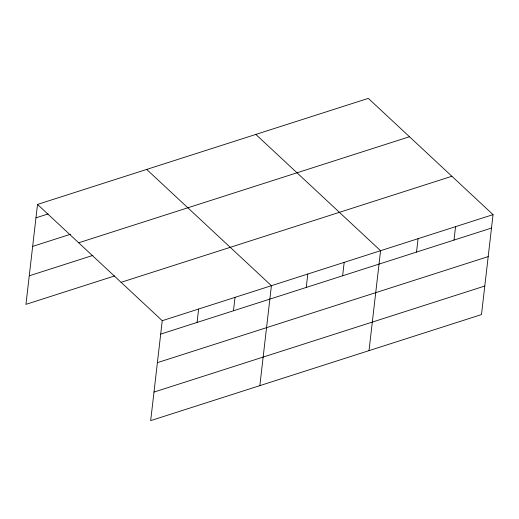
<?xml version="1.0" encoding="UTF-8"?>
<svg xmlns="http://www.w3.org/2000/svg" width="519" height="519" viewBox="0 0 519 519"><rect width="100%" height="100%" fill="white"/><g stroke="black" fill="none" stroke-linecap="round" stroke-linejoin="round"><path stroke-width="0.78" d="M37.511 204.421L162.246 320.69L150.685 420.63L481.489 314.579L493.05 214.639L368.315 98.37L37.511 204.421L25.95 304.361L114.647 275.926M197.084 322.442L198.634 309.026M233.472 310.771L235.023 297.361M259.85 385.636L271.411 285.69L146.676 169.421M306.249 287.442L307.799 274.026M342.637 275.777L344.188 262.361M369.015 350.636L380.576 250.696L255.841 134.427M416.517 252.091L418.067 238.675M454.008 240.07L455.559 226.66M35.96 217.837L48.092 213.945M32.658 246.389L70.565 234.238M78.674 242.788L409.478 136.737M29.252 275.81L92.933 255.393M121.083 282.323L451.887 176.272M162.246 320.69L493.05 214.639M160.695 334.106L491.499 228.055M157.393 362.658L488.191 256.607M153.987 392.079L484.791 286.027"/></g></svg>
